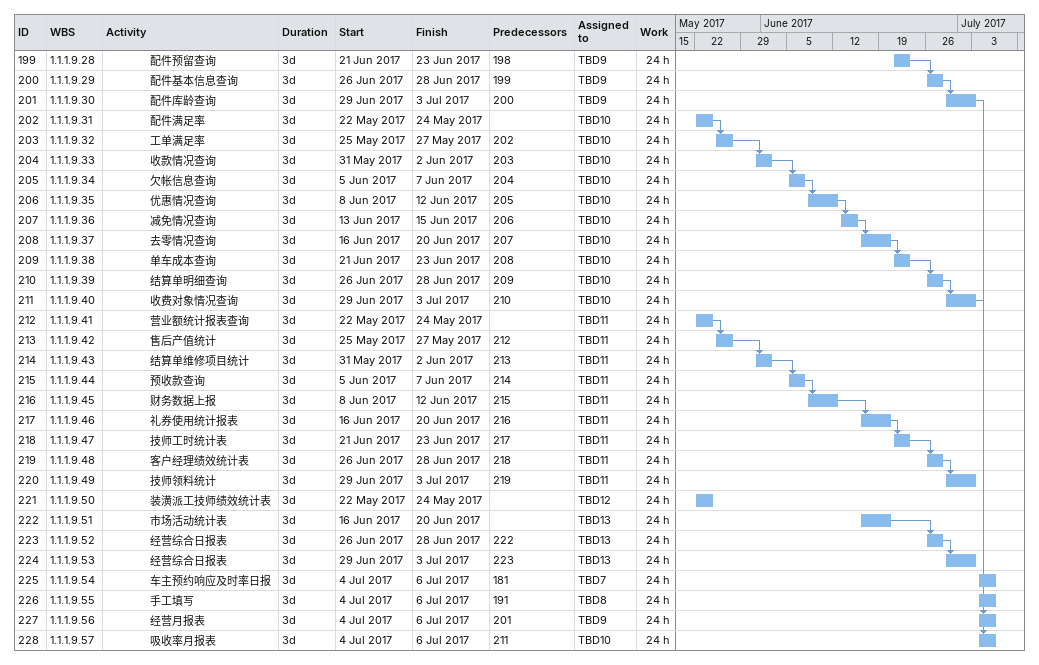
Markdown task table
| ID | WBS | Task | Duration | Start | Finish | Predecessors | Resources | Work (h) |
|---|---|---|---|---|---|---|---|---|
| 199 | 1.1.1.9.28 | 配件预留查询 | 3d | 2017-06-21 | 2017-06-23 | 198 | TBD9 | 24 |
| 200 | 1.1.1.9.29 | 配件基本信息查询 | 3d | 2017-06-26 | 2017-06-28 | 199 | TBD9 | 24 |
| 201 | 1.1.1.9.30 | 配件库龄查询 | 3d | 2017-06-29 | 2017-07-03 | 200 | TBD9 | 24 |
| 202 | 1.1.1.9.31 | 配件满足率 | 3d | 2017-05-22 | 2017-05-24 |  | TBD10 | 24 |
| 203 | 1.1.1.9.32 | 工单满足率 | 3d | 2017-05-25 | 2017-05-27 | 202 | TBD10 | 24 |
| 204 | 1.1.1.9.33 | 收款情况查询 | 3d | 2017-05-31 | 2017-06-02 | 203 | TBD10 | 24 |
| 205 | 1.1.1.9.34 | 欠帐信息查询 | 3d | 2017-06-05 | 2017-06-07 | 204 | TBD10 | 24 |
| 206 | 1.1.1.9.35 | 优惠情况查询 | 3d | 2017-06-08 | 2017-06-12 | 205 | TBD10 | 24 |
| 207 | 1.1.1.9.36 | 减免情况查询 | 3d | 2017-06-13 | 2017-06-15 | 206 | TBD10 | 24 |
| 208 | 1.1.1.9.37 | 去零情况查询 | 3d | 2017-06-16 | 2017-06-20 | 207 | TBD10 | 24 |
| 209 | 1.1.1.9.38 | 单车成本查询 | 3d | 2017-06-21 | 2017-06-23 | 208 | TBD10 | 24 |
| 210 | 1.1.1.9.39 | 结算单明细查询 | 3d | 2017-06-26 | 2017-06-28 | 209 | TBD10 | 24 |
| 211 | 1.1.1.9.40 | 收费对象情况查询 | 3d | 2017-06-29 | 2017-07-03 | 210 | TBD10 | 24 |
| 212 | 1.1.1.9.41 | 营业额统计报表查询 | 3d | 2017-05-22 | 2017-05-24 |  | TBD11 | 24 |
| 213 | 1.1.1.9.42 | 售后产值统计 | 3d | 2017-05-25 | 2017-05-27 | 212 | TBD11 | 24 |
| 214 | 1.1.1.9.43 | 结算单维修项目统计 | 3d | 2017-05-31 | 2017-06-02 | 213 | TBD11 | 24 |
| 215 | 1.1.1.9.44 | 预收款查询 | 3d | 2017-06-05 | 2017-06-07 | 214 | TBD11 | 24 |
| 216 | 1.1.1.9.45 | 财务数据上报 | 3d | 2017-06-08 | 2017-06-12 | 215 | TBD11 | 24 |
| 217 | 1.1.1.9.46 | 礼券使用统计报表 | 3d | 2017-06-16 | 2017-06-20 | 216 | TBD11 | 24 |
| 218 | 1.1.1.9.47 | 技师工时统计表 | 3d | 2017-06-21 | 2017-06-23 | 217 | TBD11 | 24 |
| 219 | 1.1.1.9.48 | 客户经理绩效统计表 | 3d | 2017-06-26 | 2017-06-28 | 218 | TBD11 | 24 |
| 220 | 1.1.1.9.49 | 技师领料统计 | 3d | 2017-06-29 | 2017-07-03 | 219 | TBD11 | 24 |
| 221 | 1.1.1.9.50 | 装潢派工技师绩效统计表 | 3d | 2017-05-22 | 2017-05-24 |  | TBD12 | 24 |
| 222 | 1.1.1.9.51 | 市场活动统计表 | 3d | 2017-06-16 | 2017-06-20 |  | TBD13 | 24 |
| 223 | 1.1.1.9.52 | 经营综合日报表 | 3d | 2017-06-26 | 2017-06-28 | 222 | TBD13 | 24 |
| 224 | 1.1.1.9.53 | 经营综合日报表 | 3d | 2017-06-29 | 2017-07-03 | 223 | TBD13 | 24 |
| 225 | 1.1.1.9.54 | 车主预约响应及时率日报 | 3d | 2017-07-04 | 2017-07-06 | 181 | TBD7 | 24 |
| 226 | 1.1.1.9.55 | 手工填写 | 3d | 2017-07-04 | 2017-07-06 | 191 | TBD8 | 24 |
| 227 | 1.1.1.9.56 | 经营月报表 | 3d | 2017-07-04 | 2017-07-06 | 201 | TBD9 | 24 |
| 228 | 1.1.1.9.57 | 吸收率月报表 | 3d | 2017-07-04 | 2017-07-06 | 211 | TBD10 | 24 |
